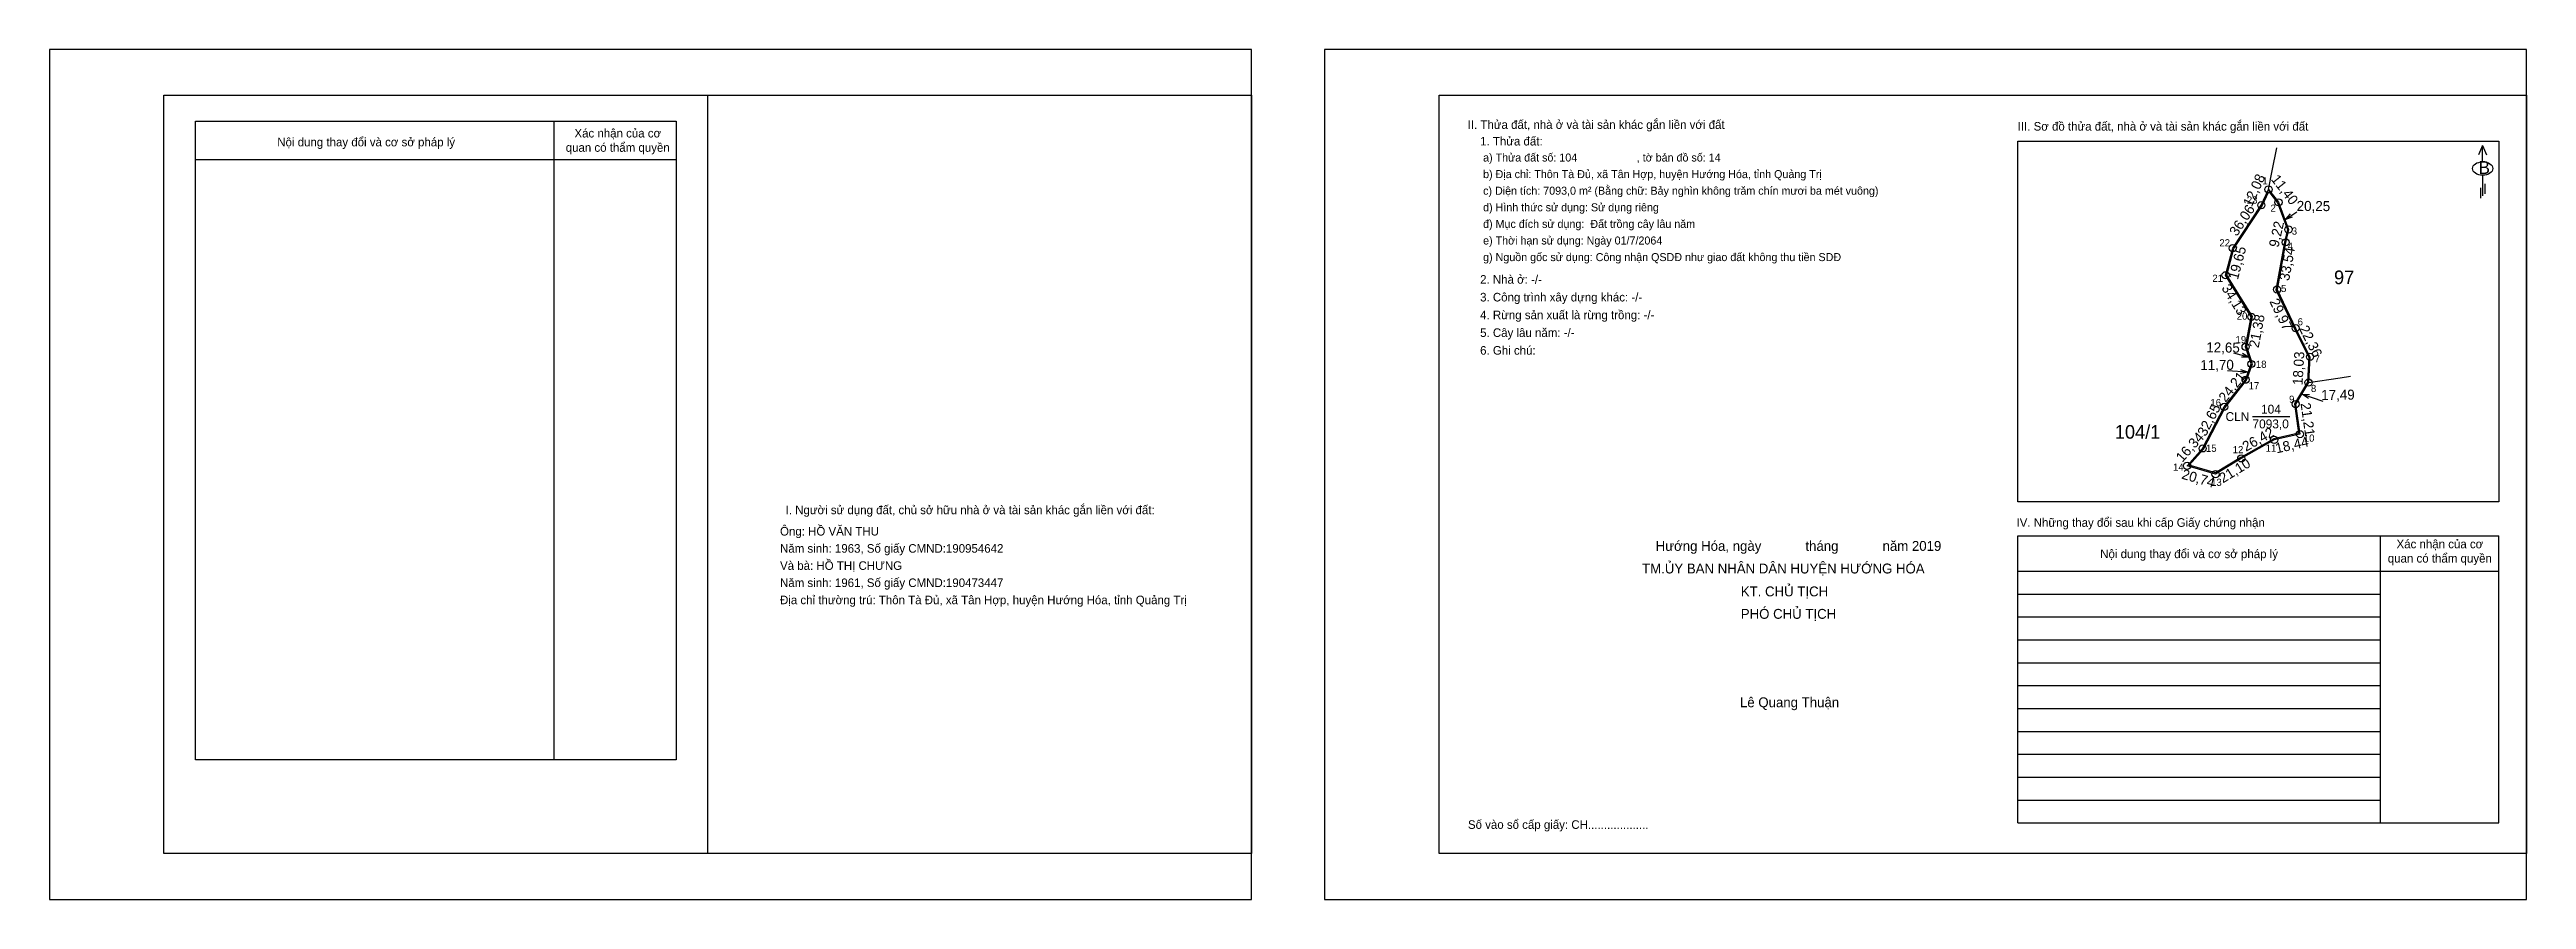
# Model space of a CAD drawing. Extents: x 552336 to 554067, y 1839879 to 1840473.
import ezdxf

# ---------------------------------------------------------------- set-up
doc = ezdxf.new("R2010")
doc.units = 0
for name, color, linetype in [('Level 1', 7, 'Continuous'), ('Level 11', 7, 'Continuous'), ('Level 12', 7, 'Continuous'), ('Level 13', 7, 'Continuous'), ('Level 14', 7, 'Continuous'), ('Level 15', 7, 'Continuous'), ('Level 16', 7, 'Continuous'), ('Level 17', 7, 'Continuous'), ('Level 18', 7, 'Continuous'), ('Level 2', 7, 'Continuous'), ('Level 3', 7, 'Continuous'), ('Level 4', 7, 'Continuous'), ('Level 5', 7, 'Continuous'), ('Level 6', 7, 'Continuous'), ('Level 8', 7, 'Continuous')]:
    doc.layers.add(name, color=color, linetype=linetype)

msp = doc.modelspace()

# ---------------------------------------------------------------- linework, layer by layer
at = {"layer": 'Level 1'}
for p, q in [((552438.1, 1840422.8), (552774.1, 1840422.8)), ((552438.1, 1839976.3), (552438.1, 1840422.8)), ((552774.1, 1840422.8), (552774.1, 1839976.3)), ((552438.1, 1840396), (552774.1, 1840396)), ((553711.9, 1840132.9), (554047.9, 1840132.9)), ((553965, 1840132.9), (553965, 1839932.3)), ((553711.9, 1840108.2), (554047.9, 1840108.2)), ((553711.9, 1840092.2), (553965, 1840092.2)), ((553711.9, 1840076.2), (553965, 1840076.2)), ((553711.9, 1840060.2), (553965, 1840060.2)), ((553711.9, 1840044.2), (553965, 1840044.2)), ((553711.9, 1840028.2), (553965, 1840028.2)), ((553711.9, 1840012.2), (553965, 1840012.2)), ((553711.9, 1839996.2), (553965, 1839996.2)), ((553711.9, 1839980.2), (553965, 1839980.2)), ((553711.9, 1839964.2), (553965, 1839964.2)), ((553711.9, 1839948.2), (553965, 1839948.2))]:
    msp.add_line(p, q, dxfattribs=at)
for points in [[(552688.7, 1840422.8), (552688.7, 1839976.3)], [(553711.9, 1839932.3), (553711.9, 1840132.9)], [(554047.9, 1839932.3), (554047.9, 1840132.9)], [(552774.1, 1839976.3), (552438.1, 1839976.3)]]:
    msp.add_lwpolyline(points, dxfattribs=at)
at = {"layer": 'Level 11'}
for centre in [(553882, 1840364), (553887, 1840375), (553894, 1840366), (553901, 1840347), (553862, 1840334), (553899, 1840338), (553857, 1840315), (553893, 1840305), (553875, 1840286), (553906, 1840278), (553871, 1840265), (553871, 1840242), (553875, 1840253), (553916, 1840258), (553906, 1840225), (553915, 1840240), (553856, 1840223), (553841, 1840194), (553891, 1840200), (553909, 1840204), (553830.1, 1840181.8), (553850, 1840176), (553868, 1840187)]:
    msp.add_circle(centre, 2.5, dxfattribs=at)
at = {"layer": 'Level 12'}
for p, q in [((553889.6, 1840388.1), (553892.8, 1840404.1)), ((553887, 1840375), (553889.6, 1840388.1)), ((553937.1, 1840243.4), (553944.4, 1840244.6)), ((553915, 1840240), (553937.1, 1840243.4))]:
    msp.add_line(p, q, dxfattribs=at)
at = {"layer": 'Level 15'}
msp.add_line((553875.8, 1840216.2), (553901.9, 1840216.2), dxfattribs=at)
at = {"layer": 'Level 16'}
for p, q in [((553899.1, 1840354.3), (553906.8, 1840359.4)), ((553899.1, 1840354.3), (553902.4, 1840358)), ((553899.1, 1840354.3), (553903.9, 1840355.9)), ((553872.5, 1840247.2), (553858.4, 1840248.2)), ((553873.1, 1840257.8), (553862.8, 1840260.5)), ((553872.5, 1840247.2), (553867.5, 1840246.3)), ((553872.5, 1840247.2), (553867.7, 1840248.8)), ((553873.1, 1840257.8), (553868.1, 1840257.8)), ((553873.1, 1840257.8), (553868.8, 1840260.3)), ((553910.7, 1840232), (553925.1, 1840227)), ((553910.7, 1840232), (553914.9, 1840229.2)), ((553910.7, 1840232), (553915.7, 1840231.7))]:
    msp.add_line(p, q, dxfattribs=at)
msp.add_lwpolyline([(553915.2, 1840257.8), (553914.2, 1840240.2), (553905.2, 1840225.2), (553908.1, 1840204.6), (553890.7, 1840200.8), (553867.6, 1840187.7), (553849.9, 1840176.9), (553831.5, 1840182.2), (553841.7, 1840193.5), (553856.7, 1840222.6), (553871.7, 1840241.6), (553875.8, 1840253), (553871.8, 1840265.1), (553875.8, 1840286.2), (553857.9, 1840315.1), (553862.7, 1840333.7), (553882.7, 1840363.6), (553887.2, 1840373.5), (553893.3, 1840365.6), (553900.2, 1840346.9), (553898.2, 1840338.2), (553892.2, 1840304.9), (553905.3, 1840277.6)], close=True, dxfattribs=at)
at = {"layer": 'Level 17'}
for p, q in [((553882, 1840364), (553887, 1840375)), ((553887, 1840375), (553894, 1840366)), ((553894, 1840366), (553901, 1840347)), ((553862, 1840334), (553882, 1840364)), ((553857, 1840315), (553862, 1840334)), ((553899, 1840338), (553893, 1840305)), ((553901, 1840347), (553899, 1840338)), ((553875, 1840286), (553857, 1840315)), ((553893, 1840305), (553906, 1840278)), ((553871, 1840265), (553875, 1840286)), ((553875, 1840253), (553871, 1840265)), ((553906, 1840278), (553916, 1840258)), ((553871, 1840242), (553875, 1840253)), ((553916, 1840258), (553915, 1840240)), ((553856, 1840223), (553871, 1840242)), ((553915, 1840240), (553906, 1840225)), ((553841, 1840194), (553856, 1840223)), ((553906, 1840225), (553909, 1840204)), ((553830.1, 1840181.8), (553841, 1840194)), ((553891, 1840200), (553868, 1840187)), ((553909, 1840204), (553891, 1840200)), ((553850, 1840176), (553830.1, 1840181.8)), ((553868, 1840187), (553850, 1840176))]:
    msp.add_line(p, q, dxfattribs=at)
at = {"layer": 'Level 2'}
for p, q in [((553307.3, 1840440.8), (554067.3, 1840440.8)), ((553307.3, 1839910.8), (553307.3, 1840440.8)), ((553711.9, 1840156.6), (553711.9, 1840408.8)), ((553711.9, 1840408.8), (554047.9, 1840408.8)), ((554047.9, 1840408.8), (554047.9, 1840156.6)), ((554047.9, 1840156.6), (553711.9, 1840156.6))]:
    msp.add_line(p, q, dxfattribs=at)
msp.add_lwpolyline([(553176.1, 1839910.8), (552416.1, 1839910.8), (552416.1, 1840440.8), (553176.1, 1840440.8)], close=True, dxfattribs=at)
for points in [[(552796.1, 1840440.8), (552796.1, 1839910.8)], [(554067.3, 1840440.8), (554067.3, 1839910.8), (553307.3, 1839910.8)]]:
    msp.add_lwpolyline(points, dxfattribs=at)
at = {"layer": 'Level 3'}
msp.add_lwpolyline([(552336.1, 1840472.8), (552336.1, 1839878.8), (553176.1, 1839878.8), (553176.1, 1840472.8)], close=True, dxfattribs=at)
at = {"layer": 'Level 4'}
msp.add_lwpolyline([(553227.3, 1840472.8), (553227.3, 1839878.8), (554067.3, 1839878.8), (554067.3, 1840472.8)], close=True, dxfattribs=at)
at = {"layer": 'Level 5'}
for p, q in [((554036.6, 1840405.6), (554033.7, 1840399.2)), ((554036.6, 1840394.3), (554036.6, 1840405.6)), ((554036.6, 1840405.6), (554039.5, 1840399.2)), ((554036.7, 1840384.9), (554036.7, 1840370.6)), ((554035.2, 1840376), (554035.2, 1840369)), ((554038.3, 1840378.9), (554038.3, 1840372)), ((553711.9, 1839932.3), (554047.9, 1839932.3))]:
    msp.add_line(p, q, dxfattribs=at)
msp.add_ellipse((554036.7, 1840389.6), major_axis=(7.11, 0), ratio=0.655849, dxfattribs=at)

# ---------------------------------------------------------------- texts
at = {"layer": 'Level 1'}
for s, height, p in [('Xác nhận của cơ ', 6, (552703, 1840411.3)), ('Nội dung thay đổi và cơ sở pháp lý', 6, (552495.3, 1840405.1)), ('quan có thẩm quyền', 6, (552696.9, 1840401.3)), ('I. Người sử dụng đất, chủ sở hữu nhà ở và tài sản khác gắn liền với đất:', 6, (552850.6, 1840148)), ('IV. Những thay đổi sau khi cấp Giấy chứng nhận', 6, (553710.9, 1840139.2)), ('Nội dung thay đổi và cơ sở pháp lý', 6, (553769.4, 1840117.3)), ('Xác nhận của cơ ', 6, (553976.5, 1840124.2)), ('quan có thẩm quyền', 6, (553970.4, 1840114.2)), ('Lê Quang Thuận', 6.907, (553517.6, 1840013.1))]:
    msp.add_text(s, height=height, dxfattribs=at).set_placement(p)
at = {"layer": 'Level 13'}
msp.add_text('97', height=9.51, dxfattribs=at).set_placement((553932.8, 1840308.8))
at = {"layer": 'Level 14'}
for s, p in [('1', (553882.7, 1840378.5)), ('23', (553871.9, 1840365.1)), ('2', (553888.4, 1840359.4)), ('3', (553903.3, 1840343.4)), ('22', (553852.7, 1840335.2)), ('4', (553900.4, 1840332.9)), ('21', (553847.8, 1840310.4)), ('5', (553895.8, 1840303.3)), ('20', (553864.8, 1840284)), ('6', (553907.4, 1840280)), ('19', (553864, 1840267.5)), ('18', (553878.2, 1840250.3)), ('7', (553919.2, 1840254.1)), ('16', (553846.4, 1840223.5)), ('17', (553873.1, 1840235.3)), ('9', (553901.4, 1840225.9)), ('8', (553916.7, 1840233.4)), ('15', (553843.3, 1840191.6)), ('12', (553862, 1840190.6)), ('11', (553885, 1840191.7)), ('10', (553911.7, 1840198.7)), ('14', (553820.3, 1840178.4)), ('13', (553846.9, 1840167.8))]:
    msp.add_text(s, height=5, dxfattribs=at).set_placement(p)
at = {"layer": 'Level 15'}
for s, p in [('CLN', (553857, 1840213.1)), ('7093,0', (553875.8, 1840208)), ('104', (553881.8, 1840218.3))]:
    msp.add_text(s, height=6.22, dxfattribs=at).set_placement(p)
at = {"layer": 'Level 18'}
for s, rotation, p in [('12,08', 65.556, (553875.3, 1840362.4)), ('11,40', 307.875, (553888.4, 1840382)), ('20,25', 359.5722, (553906.7, 1840360)), ('36,06', 56.3099, (553864.9, 1840341.8)), ('9,22', 77.4712, (553894, 1840334.1)), ('19,65', 75.2564, (553865.6, 1840311.5)), ('33,54', 79.6952, (553901.4, 1840310.8)), ('34,13', 301.8274, (553853.9, 1840306.1)), ('29,97', 295.71, (553887.5, 1840296.7)), ('21,38', 79.2157, (553880.1, 1840263.9)), ('22,36', 296.5651, (553908.2, 1840277.8)), ('12,65', 359.2324, (553843.5, 1840261.2)), ('11,70', 0.6415, (553839.4, 1840248.7)), ('24,21', 51.7098, (553857, 1840225.7)), ('18,03', 86.8202, (553910.8, 1840238.1)), ('17,49', 0.7849, (553923.9, 1840227.8)), ('32,65', 62.6501, (553843.1, 1840201.9)), ('21,21', 278.1301, (553909.4, 1840225.4)), ('16,34', 48.1509, (553826.8, 1840183.9)), ('26,42', 29.4759, (553871.3, 1840191.6)), ('18,44', 12.5288, (553892.7, 1840190.5)), ('20,74', 343.6713, (553825.8, 1840173)), ('21,10', 31.4296, (553855.2, 1840169.5))]:
    msp.add_text(s, height=7, rotation=rotation, dxfattribs=at).set_placement(p)
at = {"layer": 'Level 5'}
for s, height, p in [('II. Thửa đất, nhà ở và tài sản khác gắn liền với đất', 6, (553327.3, 1840417.3)), ('III. Sơ đồ thửa đất, nhà ở và tài sản khác gắn liền với đất', 6, (553711.7, 1840416.1)), ('B', 9, (554033.8, 1840385.8)), ('Hướng Hóa, ngày            tháng            năm 2019', 6.907, (553458.7, 1840122.4)), ('TM.ỦY BAN NHÂN DÂN HUYỆN HƯỚNG HÓA', 6.907, (553449.2, 1840106.6)), ('KT. CHỦ TỊCH', 6.907, (553518.2, 1840090.6)), ('PHÓ CHỦ TỊCH', 6.907, (553518.2, 1840074.9)), ('Số vào sổ cấp giấy: CH...................', 6, (553327.5, 1839928.1))]:
    msp.add_text(s, height=height, dxfattribs=at).set_placement(p)
at = {"layer": 'Level 6'}
for s, height, p in [('1. Thửa đất: ', 6, (553336, 1840405.7)), (' a) Thửa đất số: 104                    , tờ bản đồ số: 14', 5.6, (553336, 1840394.5)), (' b) Địa chỉ: Thôn Tà Đủ, xã Tân Hợp, huyện Hướng Hóa, tỉnh Quảng Trị', 5.6, (553336, 1840382.9)), (' c) Diện tích: 7093,0 m² (Bằng chữ: Bảy nghìn không trăm chín mươi ba mét vuông)', 5.6, (553336, 1840371.3)), (' d) Hình thức sử dụng: Sử dụng riêng', 5.6, (553336, 1840359.7)), (' đ) Mục đích sử dụng:  Đất trồng cây lâu năm', 5.6, (553336, 1840348.1)), (' e) Thời hạn sử dụng: Ngày 01/7/2064', 5.6, (553336, 1840336.5)), (' g) Nguồn gốc sử dụng: Công nhận QSDĐ như giao đất không thu tiền SDĐ', 5.6, (553336, 1840324.9)), ('2. Nhà ở: -/-', 6, (553336, 1840309.1)), ('3. Công trình xây dựng khác: -/-', 6, (553336, 1840296.7)), ('4. Rừng sản xuất là rừng trồng: -/-', 6, (553336, 1840284.3)), ('5. Cây lâu năm: -/-', 6, (553336, 1840271.9)), ('6. Ghi chú:', 6, (553336, 1840259.5)), ('Ông: HỒ VĂN THU', 6, (552846.7, 1840133.1)), ('Năm sinh: 1963, Số giấy CMND:190954642', 6, (552846.7, 1840121.1)), ('Và bà: HỒ THỊ CHƯNG', 6, (552846.7, 1840109.1)), ('Địa chỉ thường trú: Thôn Tà Đủ, xã Tân Hợp, huyện Hướng Hóa, tỉnh Quảng Trị', 6, (552846.7, 1840085.1)), ('Năm sinh: 1961, Số giấy CMND:190473447', 6, (552846.7, 1840097.1))]:
    msp.add_text(s, height=height, dxfattribs=at).set_placement(p)
at = {"layer": 'Level 8'}
msp.add_text('104/1', height=9.51, dxfattribs=at).set_placement((553779.6, 1840200.8))

doc.saveas('drawing.dxf')
